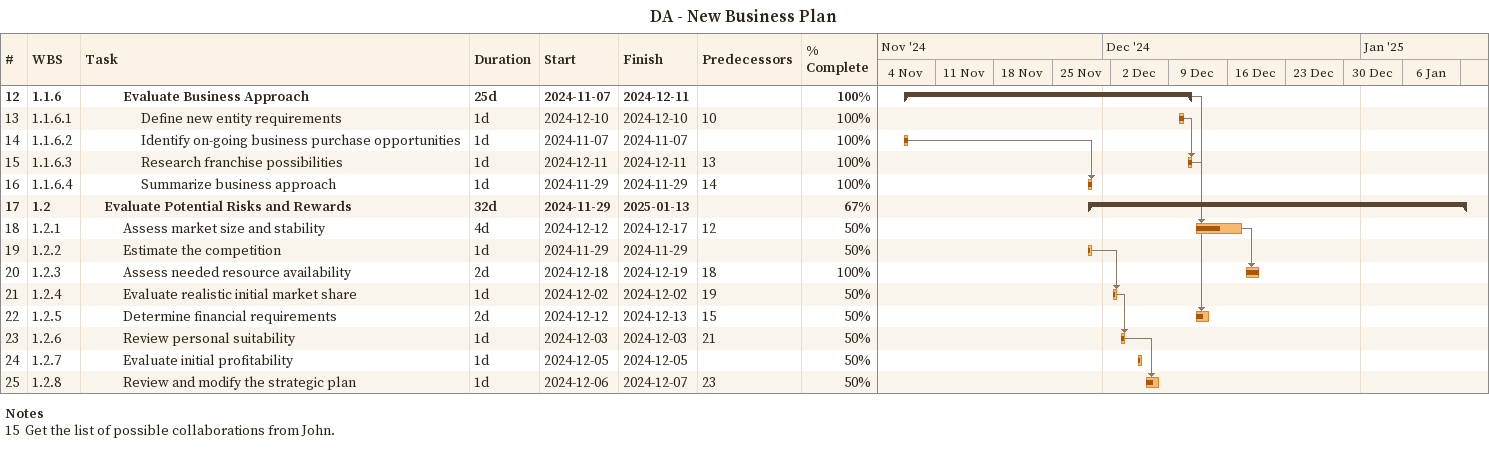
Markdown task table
DA - New Business Plan

| ID | WBS | Task | Duration | Start | Finish | Predecessors | % complete |
|---|---|---|---|---|---|---|---|
| 12 | 1.1.6 | **Evaluate Business Approach** | 25d | 2024-11-07 | 2024-12-11 |  | 100 |
| 13 | 1.1.6.1 | Define new entity requirements | 1d | 2024-12-10 | 2024-12-10 | 10 | 100 |
| 14 | 1.1.6.2 | Identify on-going business purchase opportunities | 1d | 2024-11-07 | 2024-11-07 |  | 100 |
| 15 | 1.1.6.3 | Research franchise possibilities | 1d | 2024-12-11 | 2024-12-11 | 13 | 100 |
| 16 | 1.1.6.4 | Summarize business approach | 1d | 2024-11-29 | 2024-11-29 | 14 | 100 |
| 17 | 1.2 | **Evaluate Potential Risks and Rewards** | 32d | 2024-11-29 | 2025-01-13 |  | 67 |
| 18 | 1.2.1 | Assess market size and stability | 4d | 2024-12-12 | 2024-12-17 | 12 | 50 |
| 19 | 1.2.2 | Estimate the competition | 1d | 2024-11-29 | 2024-11-29 |  | 50 |
| 20 | 1.2.3 | Assess needed resource availability | 2d | 2024-12-18 | 2024-12-19 | 18 | 100 |
| 21 | 1.2.4 | Evaluate realistic initial market share | 1d | 2024-12-02 | 2024-12-02 | 19 | 50 |
| 22 | 1.2.5 | Determine financial requirements | 2d | 2024-12-12 | 2024-12-13 | 15 | 50 |
| 23 | 1.2.6 | Review personal suitability | 1d | 2024-12-03 | 2024-12-03 | 21 | 50 |
| 24 | 1.2.7 | Evaluate initial profitability | 1d | 2024-12-05 | 2024-12-05 |  | 50 |
| 25 | 1.2.8 | Review and modify the strategic plan | 1d | 2024-12-06 | 2024-12-07 | 23 | 50 |

Notes
- 15: Get the list of possible collaborations from John.
